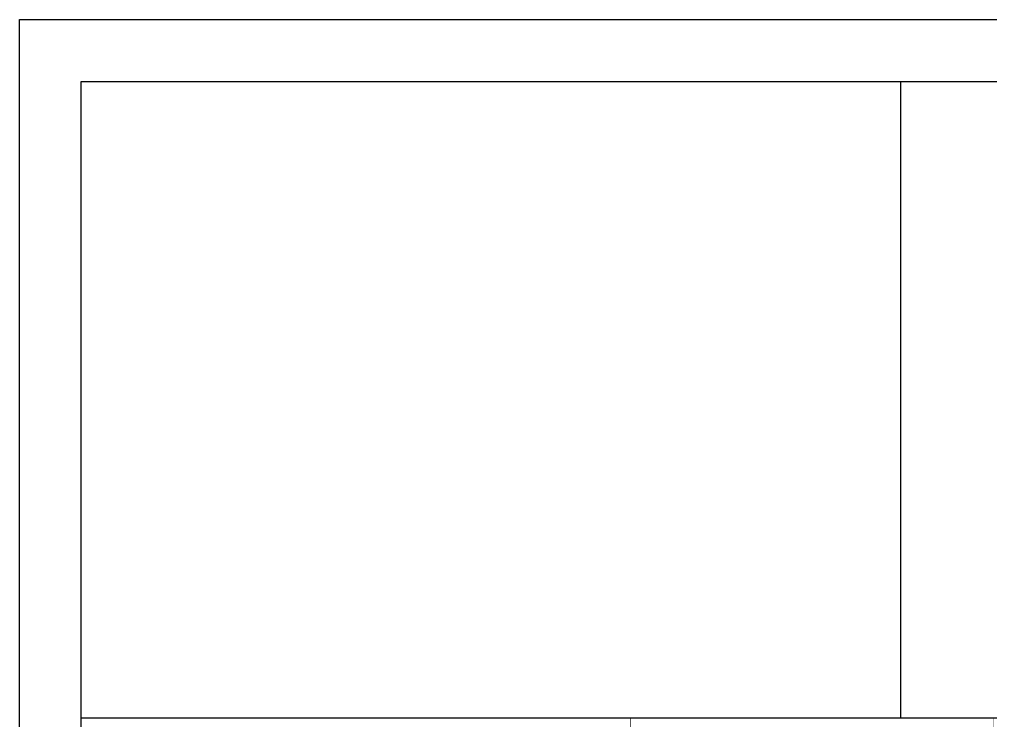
# Model space of a CAD drawing. Extents: x 8238 to 123366, y -35216 to 128109.
# Drawn here: x 8238 to 23931, y 2785 to 14109 of the extents above; entities that cross this region are included whole.
import ezdxf

# ---------------------------------------------------------------- set-up
doc = ezdxf.new("R2010")
doc.units = 0
doc.header["$LTSCALE"] = 1000
doc.header["$MEASUREMENT"] = 0
doc.layers.add('连接端梁', color=130, linetype='Continuous')

msp = doc.modelspace()

# ---------------------------------------------------------------- linework, layer by layer
for points in [[(8238.39, 14108.78), (113822.64, 14108.78), (113822.64, -35215.72), (8238.39, -35215.72)], [(9238.39, 13108.78), (112822.64, 13108.78), (112822.64, -34215.72), (9238.39, -34215.72)]]:
    msp.add_lwpolyline(points, close=True)
for points in [[(22476.37, 13108.78), (22476.37, 2825.94), (9238.39, 2825.94)], [(35714.35, 13108.78), (35714.35, 2825.94), (22476.37, 2825.94)]]:
    msp.add_lwpolyline(points)
at = {"layer": '连接端梁', "color": 0}
for points, const_width in [([(9238.39, 2825.94), (18115.23, 2825.94), (18115.23, -4190.2), (9238.39, -4190.2)], 8), ([(18115.23, 2825.94), (23973.94, 2825.94), (23973.94, -1804.72), (18115.23, -1804.72)], 5.28)]:
    msp.add_lwpolyline(points, close=True, dxfattribs=dict(at, const_width=const_width))

doc.saveas('drawing.dxf')
